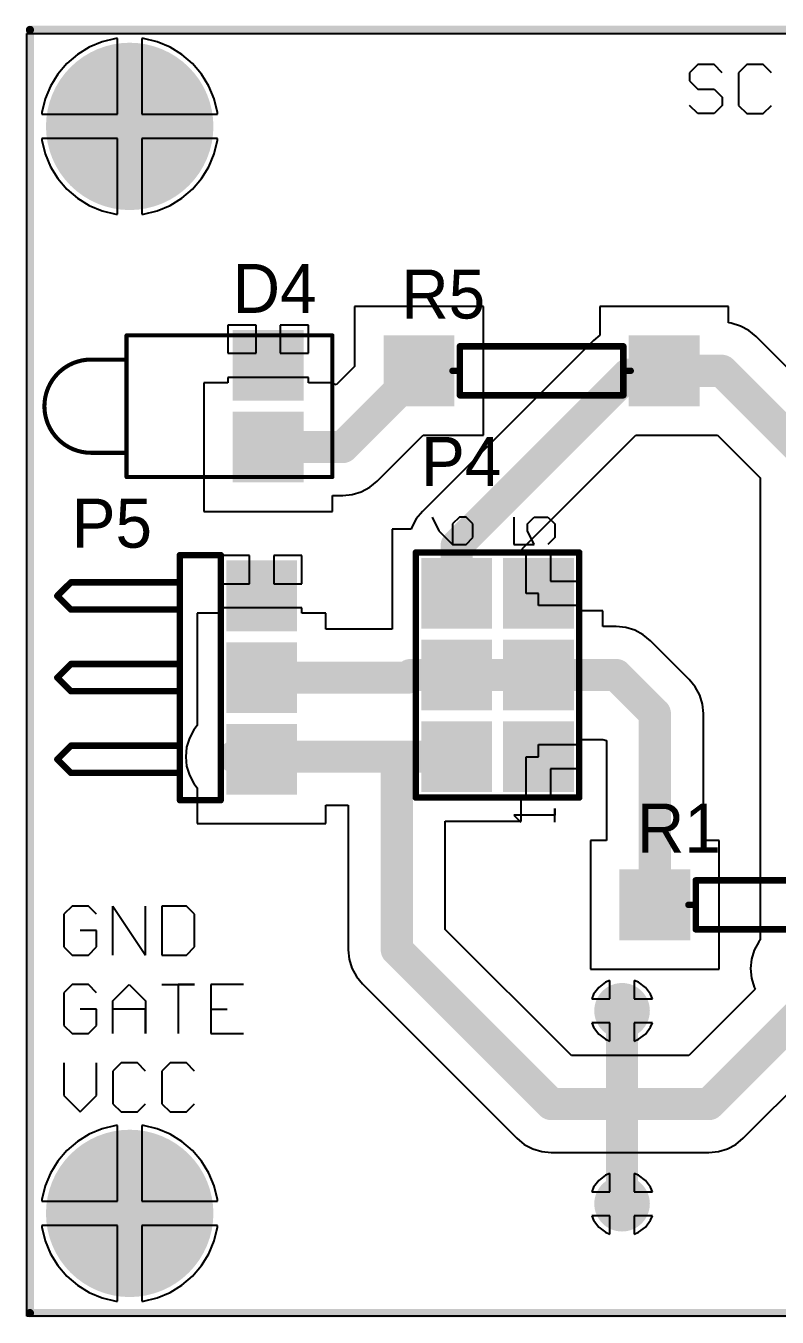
# Model space of a CAD drawing. Header units: millimetres. Extents: x 2 to 118, y 18 to 59.
# Drawn here: x 1.97 to 25.32, y 18.37 to 58.53 of the extents above; entities that cross this region are included whole.
import ezdxf

# ---------------------------------------------------------------- set-up
doc = ezdxf.new("R2010")
doc.units = ezdxf.units.MM
for name, color, linetype in [('BottomLayer', 5, 'Continuous'), ('BottomSolder', 6, 'Continuous'), ('Mechanical13', 56, 'Continuous'), ('MultiLayer', 9, 'Continuous'), ('TopLayer', 1, 'Continuous'), ('TopOverlay', 2, 'Continuous'), ('TopSolder', 216, 'Continuous')]:
    doc.layers.add(name, color=color, linetype=linetype)

# ---------------------------------------------------------------- blocks, each defined once
blk = doc.blocks.new('HDR2X3_8')
at = {"layer": 'BottomLayer'}
for points in [[(-1.00002086, 1.54000962), (0.99998022, 1.54000962), (-1.00002086, 3.5400107), (0.99998022, 3.5400107)], [(1.53997914, 1.54000962), (3.53998022, 1.54000962), (1.53997914, 3.5400107), (3.53998022, 3.5400107)], [(4.07997914, 1.54000962), (6.079980219999999, 1.54000962), (4.07997914, 3.5400107), (6.079980219999999, 3.5400107)], [(-1.00002086, -0.99999038), (0.99998022, -0.99999038), (-1.00002086, 1.0000107), (0.99998022, 1.0000107)], [(1.53997914, -0.99999038), (3.53998022, -0.99999038), (1.53997914, 1.0000107), (3.53998022, 1.0000107)], [(4.07997914, -0.99999038), (6.079980219999999, -0.99999038), (4.07997914, 1.0000107), (6.079980219999999, 1.0000107)]]:
    blk.add_solid(points, dxfattribs=at)
at = {"layer": 'BottomSolder'}
for points in [[(-1.10162086, 1.43840962), (1.10158022, 1.43840962), (-1.10162086, 3.6416107), (1.10158022, 3.6416107)], [(1.43837914, 1.43840962), (3.64158022, 1.43840962), (1.43837914, 3.6416107), (3.64158022, 3.6416107)], [(3.978379139999999, 1.43840962), (6.18158022, 1.43840962), (3.978379139999999, 3.6416107), (6.18158022, 3.6416107)], [(-1.10162086, -1.10159038), (1.10158022, -1.10159038), (-1.10162086, 1.1016107), (1.10158022, 1.1016107)], [(1.43837914, -1.10159038), (3.64158022, -1.10159038), (1.43837914, 1.1016107), (3.64158022, 1.1016107)], [(3.978379139999999, -1.10159038), (6.18158022, -1.10159038), (3.978379139999999, 1.1016107), (6.18158022, 1.1016107)]]:
    blk.add_solid(points, dxfattribs=at)
at = {"layer": 'MultiLayer'}
for points in [[(-1.00002086, 1.54000962), (0.99998022, 1.54000962), (-1.00002086, 3.5400107), (0.99998022, 3.5400107)], [(1.53997914, 1.54000962), (3.53998022, 1.54000962), (1.53997914, 3.5400107), (3.53998022, 3.5400107)], [(4.07997914, 1.54000962), (6.079980219999999, 1.54000962), (4.07997914, 3.5400107), (6.079980219999999, 3.5400107)], [(-1.00002086, -0.99999038), (0.99998022, -0.99999038), (-1.00002086, 1.0000107), (0.99998022, 1.0000107)], [(1.53997914, -0.99999038), (3.53998022, -0.99999038), (1.53997914, 1.0000107), (3.53998022, 1.0000107)], [(4.07997914, -0.99999038), (6.079980219999999, -0.99999038), (4.07997914, 1.0000107), (6.079980219999999, 1.0000107)]]:
    blk.add_solid(points, dxfattribs=at)
at = {"layer": 'TopLayer'}
for points in [[(-1.00002086, 1.54000962), (0.99998022, 1.54000962), (-1.00002086, 3.5400107), (0.99998022, 3.5400107)], [(1.53997914, 1.54000962), (3.53998022, 1.54000962), (1.53997914, 3.5400107), (3.53998022, 3.5400107)], [(4.07997914, 1.54000962), (6.079980219999999, 1.54000962), (4.07997914, 3.5400107), (6.079980219999999, 3.5400107)], [(-1.00002086, -0.99999038), (0.99998022, -0.99999038), (-1.00002086, 1.0000107), (0.99998022, 1.0000107)], [(1.53997914, -0.99999038), (3.53998022, -0.99999038), (1.53997914, 1.0000107), (3.53998022, 1.0000107)], [(4.07997914, -0.99999038), (6.079980219999999, -0.99999038), (4.07997914, 1.0000107), (6.079980219999999, 1.0000107)]]:
    blk.add_solid(points, dxfattribs=at)
at = {"layer": 'TopOverlay'}
for p, q in [((7.450394039999999, 3.30158852), (7.02719702, 3.08999128)), ((7.02719702, 3.08999128), (6.604, 2.66679426)), ((6.604, 2.66679426), (6.604, 2.24359724)), ((7.23879426, 2.66679426), (6.604, 2.66679426)), ((7.450394039999999, 2.45519702), (7.23879426, 2.66679426)), ((7.450394039999999, 2.24359724), (7.450394039999999, 2.45519702)), ((6.604, 2.24359724), (6.815597239999999, 2.032)), ((6.815597239999999, 2.032), (7.23879426, 2.032)), ((7.23879426, 2.032), (7.450394039999999, 2.24359724)), ((-1.82040276, 0.76158852), (-2.032, 0.54999128)), ((-1.82040276, -0.508), (-1.82040276, 0.76158852)), ((7.450394039999999, 0.76158852), (6.604, 0.76158852)), ((6.604, 0.76158852), (6.604, 0.12679426)), ((6.604, 0.12679426), (7.02719702, 0.33839404)), ((7.02719702, 0.33839404), (7.23879426, 0.33839404)), ((7.23879426, 0.33839404), (7.450394039999999, 0.12679426)), ((7.450394039999999, 0.12679426), (7.450394039999999, -0.29640276)), ((6.815597239999999, -0.508), (6.604, -0.29640276)), ((7.450394039999999, -0.29640276), (7.23879426, -0.508)), ((-2.032, -0.508), (-1.60880298, -0.508)), ((-1.60880298, -0.508), (-1.82040276, -0.508)), ((7.23879426, -0.508), (6.815597239999999, -0.508))]:
    blk.add_line(p, q, dxfattribs=at)
at = {"layer": 'TopOverlay', "const_width": 0.1999996}
for points in [[(-1.27002032, 3.81001016), (6.34997968, 3.81001016)], [(-1.27002032, 3.81001016), (-1.27002032, -1.26998984)], [(6.34997968, 3.81001016), (6.34997968, -1.26998984)], [(-1.27002032, -1.26998984), (6.34997968, -1.26998984)], [(1.48166328, -1.26998984), (6.34997968, -1.26998984)]]:
    blk.add_lwpolyline(points, dxfattribs=at)
at = {"layer": 'TopOverlay', "const_width": 0.0999998}
for points in [[(-1.32002022, 3.81001016, 1), (-1.22002042, 3.81001016, 1)], [(-1.32002022, 3.81001016, 1), (-1.22002042, 3.81001016, 1)], [(6.299979779999999, 3.81001016, 1), (6.39997958, 3.81001016, 1)], [(6.299979779999999, 3.81001016, 1), (6.39997958, 3.81001016, 1)], [(-1.32002022, -1.26998984, 1), (-1.22002042, -1.26998984, 1)], [(-1.32002022, -1.26998984, 1), (-1.22002042, -1.26998984, 1)], [(1.43166338, -1.26998984, 1), (1.53166318, -1.26998984, 1)], [(6.299979779999999, -1.26998984, 1), (6.39997958, -1.26998984, 1)], [(6.299979779999999, -1.26998984, 1), (6.39997958, -1.26998984, 1)], [(6.299979779999999, -1.26998984, 1), (6.39997958, -1.26998984, 1)]]:
    blk.add_lwpolyline(points, format="xyb", close=True, dxfattribs=at)
at = {"layer": 'TopSolder'}
for points in [[(-1.10162086, 1.43840962), (1.10158022, 1.43840962), (-1.10162086, 3.6416107), (1.10158022, 3.6416107)], [(1.43837914, 1.43840962), (3.64158022, 1.43840962), (1.43837914, 3.6416107), (3.64158022, 3.6416107)], [(3.978379139999999, 1.43840962), (6.18158022, 1.43840962), (3.978379139999999, 3.6416107), (6.18158022, 3.6416107)], [(-1.10162086, -1.10159038), (1.10158022, -1.10159038), (-1.10162086, 1.1016107), (1.10158022, 1.1016107)], [(1.43837914, -1.10159038), (3.64158022, -1.10159038), (1.43837914, 1.1016107), (3.64158022, 1.1016107)], [(3.978379139999999, -1.10159038), (6.18158022, -1.10159038), (3.978379139999999, 1.1016107), (6.18158022, 1.1016107)]]:
    blk.add_solid(points, dxfattribs=at)
blk = doc.blocks.new('AXIAL_0_3_11')
at = {"layer": 'BottomLayer'}
for points in [[(-4.80999546, -0.99999546), (-2.80999438, -0.99999546), (-4.80999546, 1.00000562), (-2.80999438, 1.00000562)], [(2.81000454, -0.99999546), (4.810005619999999, -0.99999546), (2.81000454, 1.00000562), (4.810005619999999, 1.00000562)]]:
    blk.add_solid(points, dxfattribs=at)
at = {"layer": 'BottomSolder'}
for points in [[(-4.91159546, -1.10159546), (-2.70839438, -1.10159546), (-4.91159546, 1.10160562), (-2.70839438, 1.10160562)], [(2.70840454, -1.10159546), (4.91160562, -1.10159546), (2.70840454, 1.10160562), (4.91160562, 1.10160562)]]:
    blk.add_solid(points, dxfattribs=at)
at = {"layer": 'MultiLayer'}
for points in [[(-4.80999546, -0.99999546), (-2.80999438, -0.99999546), (-4.80999546, 1.00000562), (-2.80999438, 1.00000562)], [(2.81000454, -0.99999546), (4.810005619999999, -0.99999546), (2.81000454, 1.00000562), (4.810005619999999, 1.00000562)]]:
    blk.add_solid(points, dxfattribs=at)
at = {"layer": 'TopLayer'}
for points in [[(-4.80999546, -0.99999546), (-2.80999438, -0.99999546), (-4.80999546, 1.00000562), (-2.80999438, 1.00000562)], [(2.81000454, -0.99999546), (4.810005619999999, -0.99999546), (2.81000454, 1.00000562), (4.810005619999999, 1.00000562)]]:
    blk.add_solid(points, dxfattribs=at)
at = {"layer": 'TopOverlay', "const_width": 0.1999996}
for points in [[(-2.53999492, 0.76200508), (-2.53999492, -0.7619949199999999)], [(2.54000508, 0.76200508), (-2.53999492, 0.76200508)], [(2.54000508, 0.76200508), (2.54000508, 5.08e-06)], [(-2.53999492, 5.08e-06), (-2.76859492, 5.08e-06)], [(2.76860508, 5.08e-06), (2.54000508, 5.08e-06)], [(2.54000508, 5.08e-06), (2.54000508, -0.7619949199999999)], [(2.54000508, -0.7619949199999999), (-2.53999492, -0.7619949199999999)]]:
    blk.add_lwpolyline(points, dxfattribs=at)
at = {"layer": 'TopOverlay', "const_width": 0.0999998}
for points in [[(-2.58999482, 0.76200508, 1), (-2.48999502, 0.76200508, 1)], [(-2.58999482, 0.76200508, 1), (-2.48999502, 0.76200508, 1)], [(2.49000518, 0.76200508, 1), (2.59000498, 0.76200508, 1)], [(2.49000518, 0.76200508, 1), (2.59000498, 0.76200508, 1)], [(-2.81859482, 5.08e-06, 1), (-2.71859502, 5.08e-06, 1)], [(-2.58999482, 5.08e-06, 1), (-2.48999502, 5.08e-06, 1)], [(2.49000518, 5.08e-06, 1), (2.59000498, 5.08e-06, 1)], [(2.49000518, 5.08e-06, 1), (2.59000498, 5.08e-06, 1)], [(2.49000518, 5.08e-06, 1), (2.59000498, 5.08e-06, 1)], [(2.71860518, 5.08e-06, 1), (2.81860498, 5.08e-06, 1)], [(-2.58999482, -0.7619949199999999, 1), (-2.48999502, -0.7619949199999999, 1)], [(-2.58999482, -0.7619949199999999, 1), (-2.48999502, -0.7619949199999999, 1)], [(2.49000518, -0.7619949199999999, 1), (2.59000498, -0.7619949199999999, 1)], [(2.49000518, -0.7619949199999999, 1), (2.59000498, -0.7619949199999999, 1)]]:
    blk.add_lwpolyline(points, format="xyb", close=True, dxfattribs=at)
at = {"layer": 'TopSolder'}
for points in [[(-4.91159546, -1.10159546), (-2.70839438, -1.10159546), (-4.91159546, 1.10160562), (-2.70839438, 1.10160562)], [(2.70840454, -1.10159546), (4.91160562, -1.10159546), (2.70840454, 1.10160562), (4.91160562, 1.10160562)]]:
    blk.add_solid(points, dxfattribs=at)
blk = doc.blocks.new('HDR1X3H_16')
at = {"layer": 'BottomLayer'}
for points in [[(-1.00002086, -0.9999929200000001), (0.99998022, -0.9999929200000001), (-1.00002086, 1.00000816), (0.99998022, 1.00000816)], [(1.53997914, -0.9999929200000001), (3.53998022, -0.9999929200000001), (1.53997914, 1.00000816), (3.53998022, 1.00000816)], [(4.07997914, -0.9999929200000001), (6.079980219999999, -0.9999929200000001), (4.07997914, 1.00000816), (6.079980219999999, 1.00000816)]]:
    blk.add_solid(points, dxfattribs=at)
at = {"layer": 'BottomSolder'}
for points in [[(-1.10162086, -1.10159292), (1.10158022, -1.10159292), (-1.10162086, 1.10160816), (1.10158022, 1.10160816)], [(1.43837914, -1.10159292), (3.64158022, -1.10159292), (1.43837914, 1.10160816), (3.64158022, 1.10160816)], [(3.978379139999999, -1.10159292), (6.18158022, -1.10159292), (3.978379139999999, 1.10160816), (6.18158022, 1.10160816)]]:
    blk.add_solid(points, dxfattribs=at)
at = {"layer": 'MultiLayer'}
for points in [[(-1.00002086, -0.9999929200000001), (0.99998022, -0.9999929200000001), (-1.00002086, 1.00000816), (0.99998022, 1.00000816)], [(1.53997914, -0.9999929200000001), (3.53998022, -0.9999929200000001), (1.53997914, 1.00000816), (3.53998022, 1.00000816)], [(4.07997914, -0.9999929200000001), (6.079980219999999, -0.9999929200000001), (4.07997914, 1.00000816), (6.079980219999999, 1.00000816)]]:
    blk.add_solid(points, dxfattribs=at)
at = {"layer": 'TopLayer'}
for points in [[(-1.00002086, -0.9999929200000001), (0.99998022, -0.9999929200000001), (-1.00002086, 1.00000816), (0.99998022, 1.00000816)], [(1.53997914, -0.9999929200000001), (3.53998022, -0.9999929200000001), (1.53997914, 1.00000816), (3.53998022, 1.00000816)], [(4.07997914, -0.9999929200000001), (6.079980219999999, -0.9999929200000001), (4.07997914, 1.00000816), (6.079980219999999, 1.00000816)]]:
    blk.add_solid(points, dxfattribs=at)
at = {"layer": 'TopOverlay', "const_width": 0.1999996}
for points in [[(6.34997968, -1.26999238), (-1.27002032, -1.26999238)], [(-1.27002032, -2.53999238), (-1.27002032, -1.26999238)], [(6.34997968, -2.53999238), (6.34997968, -1.26999238)], [(6.34997968, -2.53999238), (-1.27002032, -2.53999238)], [(-0.4233367199999999, -5.926625179999999), (-0.4233367199999999, -2.53999238)], [(0.42329608, -5.926625179999999), (0.42329608, -2.53999238)], [(2.11666328, -5.926625179999999), (2.11666328, -2.53999238)], [(2.96329608, -5.926625179999999), (2.96329608, -2.53999238)], [(4.65661248, -5.926625179999999), (4.65661248, -2.53999238)], [(5.50329608, -5.926625179999999), (5.50329608, -2.53999238)], [(-2.032e-05, -6.34999238), (-0.4233367199999999, -5.926625179999999)], [(-2.032e-05, -6.34999238), (0.42329608, -5.926625179999999)], [(2.53997968, -6.34999238), (2.11666328, -5.926625179999999)], [(2.53997968, -6.34999238), (2.96329608, -5.926625179999999)], [(5.079979679999999, -6.34999238), (4.65661248, -5.926625179999999)], [(5.079979679999999, -6.34999238), (5.50329608, -5.926625179999999)]]:
    blk.add_lwpolyline(points, dxfattribs=at)
at = {"layer": 'TopOverlay', "const_width": 0.0999998}
for points in [[(-1.32002022, -1.26999238, 1), (-1.22002042, -1.26999238, 1)], [(-1.32002022, -1.26999238, 1), (-1.22002042, -1.26999238, 1)], [(6.299979779999999, -1.26999238, 1), (6.39997958, -1.26999238, 1)], [(6.299979779999999, -1.26999238, 1), (6.39997958, -1.26999238, 1)], [(-1.32002022, -2.53999238, 1), (-1.22002042, -2.53999238, 1)], [(-1.32002022, -2.53999238, 1), (-1.22002042, -2.53999238, 1)], [(-0.47333662, -2.53999238, 1), (-0.37333682, -2.53999238, 1)], [(0.37329618, -2.53999238, 1), (0.4732959799999999, -2.53999238, 1)], [(2.06666338, -2.53999238, 1), (2.16666318, -2.53999238, 1)], [(2.91329618, -2.53999238, 1), (3.01329598, -2.53999238, 1)], [(4.606612579999999, -2.53999238, 1), (4.70661238, -2.53999238, 1)], [(5.45329618, -2.53999238, 1), (5.55329598, -2.53999238, 1)], [(6.299979779999999, -2.53999238, 1), (6.39997958, -2.53999238, 1)], [(6.299979779999999, -2.53999238, 1), (6.39997958, -2.53999238, 1)], [(-0.47333662, -5.926625179999999, 1), (-0.37333682, -5.926625179999999, 1)], [(-0.47333662, -5.926625179999999, 1), (-0.37333682, -5.926625179999999, 1)], [(0.37329618, -5.926625179999999, 1), (0.4732959799999999, -5.926625179999999, 1)], [(0.37329618, -5.926625179999999, 1), (0.4732959799999999, -5.926625179999999, 1)], [(2.06666338, -5.926625179999999, 1), (2.16666318, -5.926625179999999, 1)], [(2.06666338, -5.926625179999999, 1), (2.16666318, -5.926625179999999, 1)], [(2.91329618, -5.926625179999999, 1), (3.01329598, -5.926625179999999, 1)], [(2.91329618, -5.926625179999999, 1), (3.01329598, -5.926625179999999, 1)], [(4.606612579999999, -5.926625179999999, 1), (4.70661238, -5.926625179999999, 1)], [(4.606612579999999, -5.926625179999999, 1), (4.70661238, -5.926625179999999, 1)], [(5.45329618, -5.926625179999999, 1), (5.55329598, -5.926625179999999, 1)], [(5.45329618, -5.926625179999999, 1), (5.55329598, -5.926625179999999, 1)], [(-0.05002021999999999, -6.34999238, 1), (0.04997958, -6.34999238, 1)], [(-0.05002021999999999, -6.34999238, 1), (0.04997958, -6.34999238, 1)], [(2.48997978, -6.34999238, 1), (2.58997958, -6.34999238, 1)], [(2.48997978, -6.34999238, 1), (2.58997958, -6.34999238, 1)], [(5.02997978, -6.34999238, 1), (5.12997958, -6.34999238, 1)], [(5.02997978, -6.34999238, 1), (5.12997958, -6.34999238, 1)]]:
    blk.add_lwpolyline(points, format="xyb", close=True, dxfattribs=at)
at = {"layer": 'TopSolder'}
for points in [[(-1.10162086, -1.10159292), (1.10158022, -1.10159292), (-1.10162086, 1.10160816), (1.10158022, 1.10160816)], [(1.43837914, -1.10159292), (3.64158022, -1.10159292), (1.43837914, 1.10160816), (3.64158022, 1.10160816)], [(3.978379139999999, -1.10159292), (6.18158022, -1.10159292), (3.978379139999999, 1.10160816), (6.18158022, 1.10160816)]]:
    blk.add_solid(points, dxfattribs=at)
blk = doc.blocks.new('LED_1_17')
at = {"layer": 'BottomLayer'}
for points in [[(0.9999929200000001, 2.27001832), (-1.00000816, 2.27001832), (0.9999929200000001, 0.27001724), (-1.00000816, 0.27001724)], [(0.9999929200000001, -0.26998168), (-1.00000816, -0.26998168), (0.9999929200000001, -2.26998276), (-1.00000816, -2.26998276)]]:
    blk.add_solid(points, dxfattribs=at)
at = {"layer": 'BottomSolder'}
for points in [[(1.10159292, 2.37161832), (-1.10160816, 2.37161832), (1.10159292, 0.16841724), (-1.10160816, 0.16841724)], [(1.10159292, -0.16838168), (-1.10160816, -0.16838168), (1.10159292, -2.37158276), (-1.10160816, -2.37158276)]]:
    blk.add_solid(points, dxfattribs=at)
at = {"layer": 'MultiLayer'}
for points in [[(0.9999929200000001, 2.27001832), (-1.00000816, 2.27001832), (0.9999929200000001, 0.27001724), (-1.00000816, 0.27001724)], [(0.9999929200000001, -0.26998168), (-1.00000816, -0.26998168), (0.9999929200000001, -2.26998276), (-1.00000816, -2.26998276)]]:
    blk.add_solid(points, dxfattribs=at)
at = {"layer": 'TopLayer'}
for points in [[(0.9999929200000001, 2.27001832), (-1.00000816, 2.27001832), (0.9999929200000001, 0.27001724), (-1.00000816, 0.27001724)], [(0.9999929200000001, -0.26998168), (-1.00000816, -0.26998168), (0.9999929200000001, -2.26998276), (-1.00000816, -2.26998276)]]:
    blk.add_solid(points, dxfattribs=at)
at = {"layer": 'TopOverlay', "const_width": 0.127}
for points in [[(4.39998358, 2.20001338), (-2.00000362, 2.20001338)], [(-2.00000362, 2.20001338), (-2.00000362, -2.19997782)], [(4.39998358, 2.20001338), (4.39998358, -2.19997782)], [(5.50000678, 1.45000218), (4.39998358, 1.45000218)], [(5.50000678, -1.45001742), (4.39998358, -1.45001742)], [(4.39998358, -2.19997782), (-2.00000362, -2.19997782)]]:
    blk.add_lwpolyline(points, dxfattribs=at)
at = {"layer": 'TopOverlay', "const_width": 0.0635}
for points in [[(-2.03175362, 2.20001338, 1), (-1.96825362, 2.20001338, 1)], [(-2.03175362, 2.20001338, 1), (-1.96825362, 2.20001338, 1)], [(4.36823358, 2.20001338, 1), (4.43173358, 2.20001338, 1)], [(4.36823358, 2.20001338, 1), (4.43173358, 2.20001338, 1)], [(4.36823358, 1.45000218, 1), (4.43173358, 1.45000218, 1)], [(5.468249159999999, 1.44999964, 1), (5.531749159999999, 1.44999964, 1)], [(5.46825678, 1.45000218, 1), (5.531756779999999, 1.45000218, 1)], [(4.36823358, -1.45001742, 1), (4.43173358, -1.45001742, 1)], [(5.468249159999999, -1.44999964, 1), (5.531749159999999, -1.44999964, 1)], [(5.46825678, -1.45001742, 1), (5.531756779999999, -1.45001742, 1)], [(-2.03175362, -2.19997782, 1), (-1.96825362, -2.19997782, 1)], [(-2.03175362, -2.19997782, 1), (-1.96825362, -2.19997782, 1)], [(4.36823358, -2.19997782, 1), (4.43173358, -2.19997782, 1)], [(4.36823358, -2.19997782, 1), (4.43173358, -2.19997782, 1)]]:
    blk.add_lwpolyline(points, format="xyb", close=True, dxfattribs=at)
at = {"layer": 'TopOverlay', "const_width": 0.127}
blk.add_lwpolyline([(5.49999916, 1.44999964, -0.9999999999999999), (5.49999916, -1.44999964)], format="xyb", dxfattribs=at)
at = {"layer": 'TopSolder'}
for points in [[(1.10159292, 2.37161832), (-1.10160816, 2.37161832), (1.10159292, 0.16841724), (-1.10160816, 0.16841724)], [(1.10159292, -0.16838168), (-1.10160816, -0.16838168), (1.10159292, -2.37158276), (-1.10160816, -2.37158276)]]:
    blk.add_solid(points, dxfattribs=at)
blk = doc.blocks.new('AXIAL_0_3_18')
at = {"layer": 'BottomLayer'}
for points in [[(-4.81001578, -1.00000562), (-2.8100147, -1.00000562), (-4.81001578, 0.99999546), (-2.8100147, 0.99999546)], [(2.80998422, -1.00000562), (4.809985299999999, -1.00000562), (2.80998422, 0.99999546), (4.809985299999999, 0.99999546)]]:
    blk.add_solid(points, dxfattribs=at)
at = {"layer": 'BottomSolder'}
for points in [[(-4.91161578, -1.10160562), (-2.7084147, -1.10160562), (-4.91161578, 1.10159546), (-2.7084147, 1.10159546)], [(2.70838422, -1.10160562), (4.9115853, -1.10160562), (2.70838422, 1.10159546), (4.9115853, 1.10159546)]]:
    blk.add_solid(points, dxfattribs=at)
at = {"layer": 'MultiLayer'}
for points in [[(-4.81001578, -1.00000562), (-2.8100147, -1.00000562), (-4.81001578, 0.99999546), (-2.8100147, 0.99999546)], [(2.80998422, -1.00000562), (4.809985299999999, -1.00000562), (2.80998422, 0.99999546), (4.809985299999999, 0.99999546)]]:
    blk.add_solid(points, dxfattribs=at)
at = {"layer": 'TopLayer'}
for points in [[(-4.81001578, -1.00000562), (-2.8100147, -1.00000562), (-4.81001578, 0.99999546), (-2.8100147, 0.99999546)], [(2.80998422, -1.00000562), (4.809985299999999, -1.00000562), (2.80998422, 0.99999546), (4.809985299999999, 0.99999546)]]:
    blk.add_solid(points, dxfattribs=at)
at = {"layer": 'TopOverlay', "const_width": 0.1999996}
for points in [[(-2.54001524, 0.7619949199999999), (-2.54001524, -0.76200508)], [(2.53998476, 0.7619949199999999), (-2.54001524, 0.7619949199999999)], [(2.53998476, 0.7619949199999999), (2.53998476, -5.08e-06)], [(-2.54001524, -5.08e-06), (-2.76861524, -5.08e-06)], [(2.76858476, -5.08e-06), (2.53998476, -5.08e-06)], [(2.53998476, -5.08e-06), (2.53998476, -0.76200508)], [(2.53998476, -0.76200508), (-2.54001524, -0.76200508)]]:
    blk.add_lwpolyline(points, dxfattribs=at)
at = {"layer": 'TopOverlay', "const_width": 0.0999998}
for points in [[(-2.59001514, 0.7619949199999999, 1), (-2.49001534, 0.7619949199999999, 1)], [(-2.59001514, 0.7619949199999999, 1), (-2.49001534, 0.7619949199999999, 1)], [(2.48998486, 0.7619949199999999, 1), (2.58998466, 0.7619949199999999, 1)], [(2.48998486, 0.7619949199999999, 1), (2.58998466, 0.7619949199999999, 1)], [(-2.81861514, -5.08e-06, 1), (-2.71861534, -5.08e-06, 1)], [(-2.59001514, -5.08e-06, 1), (-2.49001534, -5.08e-06, 1)], [(2.48998486, -5.08e-06, 1), (2.58998466, -5.08e-06, 1)], [(2.48998486, -5.08e-06, 1), (2.58998466, -5.08e-06, 1)], [(2.48998486, -5.08e-06, 1), (2.58998466, -5.08e-06, 1)], [(2.71858486, -5.08e-06, 1), (2.81858466, -5.08e-06, 1)], [(-2.59001514, -0.76200508, 1), (-2.49001534, -0.76200508, 1)], [(-2.59001514, -0.76200508, 1), (-2.49001534, -0.76200508, 1)], [(2.48998486, -0.76200508, 1), (2.58998466, -0.76200508, 1)], [(2.48998486, -0.76200508, 1), (2.58998466, -0.76200508, 1)]]:
    blk.add_lwpolyline(points, format="xyb", close=True, dxfattribs=at)
at = {"layer": 'TopSolder'}
for points in [[(-4.91161578, -1.10160562), (-2.7084147, -1.10160562), (-4.91161578, 1.10159546), (-2.7084147, 1.10159546)], [(2.70838422, -1.10160562), (4.9115853, -1.10160562), (2.70838422, 1.10159546), (4.9115853, 1.10159546)]]:
    blk.add_solid(points, dxfattribs=at)

msp = doc.modelspace()

# ---------------------------------------------------------------- linework, layer by layer
at = {"layer": 'BottomLayer'}
for p, q in [((2.00000108, 18.39999876), (2.00000108, 58.29299999999999)), ((2.00000108, 58.29299999999999), (35.89999932, 58.29299999999999)), ((3.94583412, 57.86141082), (3.57622348, 57.63491393999999)), ((4.34632608, 58.02730076), (3.94583412, 57.86141082)), ((4.767836539999999, 58.1284969), (4.34632608, 58.02730076)), ((4.82498908, 58.13299523999999), (4.767836539999999, 58.1284969)), ((4.82498908, 55.77499132), (4.82498908, 58.13299523999999)), ((5.63214266, 58.1284969), (5.57499012, 58.13299523999999)), ((5.57499012, 58.13299523999999), (5.57499012, 55.77499132)), ((6.05365312, 58.02730076), (5.63214266, 58.1284969)), ((6.45414508, 57.86141082), (6.05365312, 58.02730076)), ((6.823755719999999, 57.63491393999999), (6.45414508, 57.86141082)), ((3.57622348, 57.63491393999999), (3.24659498, 57.35338542)), ((7.15338422, 57.35338542), (6.823755719999999, 57.63491393999999)), ((2.96506646, 57.02375692), (2.73856958, 56.65414627999999)), ((3.24659498, 57.35338542), (2.96506646, 57.02375692)), ((7.43491274, 57.02375692), (7.15338422, 57.35338542)), ((7.66140962, 56.65414627999999), (7.43491274, 57.02375692)), ((2.73856958, 56.65414627999999), (2.57267964, 56.25365432)), ((7.827299559999999, 56.25365432), (7.66140962, 56.65414627999999)), ((2.57267964, 56.25365432), (2.4714835, 55.83214386)), ((7.9284957, 55.83214386), (7.827299559999999, 56.25365432)), ((2.4714835, 55.83214386), (2.46698516, 55.77499132)), ((7.93299404, 55.77499132), (7.9284957, 55.83214386)), ((2.46698516, 55.77499132), (4.82498908, 55.77499132)), ((5.57499012, 55.77499132), (7.93299404, 55.77499132)), ((4.82498908, 55.02499028), (2.46698516, 55.02499028)), ((2.46698516, 55.02499028), (2.4714835, 54.96783773999999)), ((4.82498908, 52.66698636), (4.82498908, 55.02499028)), ((7.93299404, 55.02499028), (5.57499012, 55.02499028)), ((5.57499012, 55.02499028), (5.57499012, 52.66698636)), ((7.9284957, 54.96783773999999), (7.93299404, 55.02499028)), ((2.4714835, 54.96783773999999), (2.57267964, 54.54632728)), ((7.827299559999999, 54.54632728), (7.9284957, 54.96783773999999)), ((2.57267964, 54.54632728), (2.73856958, 54.14583532)), ((7.66140962, 54.14583532), (7.827299559999999, 54.54632728)), ((2.73856958, 54.14583532), (2.96506646, 53.77622468)), ((7.43491274, 53.77622468), (7.66140962, 54.14583532)), ((2.96506646, 53.77622468), (3.24659498, 53.44659618)), ((3.24659498, 53.44659618), (3.57622348, 53.16506766)), ((6.823755719999999, 53.16506766), (7.15338422, 53.44659618)), ((7.15338422, 53.44659618), (7.43491274, 53.77622468)), ((3.57622348, 53.16506766), (3.94583412, 52.93857078)), ((6.45414508, 52.93857078), (6.823755719999999, 53.16506766)), ((3.94583412, 52.93857078), (4.34632608, 52.77268083999999)), ((4.34632608, 52.77268083999999), (4.767836539999999, 52.6714847)), ((4.767836539999999, 52.6714847), (4.82498908, 52.66698636)), ((5.57499012, 52.66698636), (5.63214266, 52.6714847)), ((5.63214266, 52.6714847), (6.05365312, 52.77268083999999)), ((6.05365312, 52.77268083999999), (6.45414508, 52.93857078)), ((16.19001588, 49.80000708), (12.19001372, 49.80000708)), ((12.19001372, 49.80000708), (12.19001372, 47.93158816)), ((16.19001588, 45.80000491999999), (16.19001588, 49.80000708)), ((23.81001588, 49.80000708), (19.81001372, 49.80000708)), ((19.81001372, 49.80000708), (19.81001372, 48.9067094)), ((23.81001588, 49.28657655999999), (23.81001588, 49.80000708)), ((9.12500588, 49.22398334), (8.246005859999999, 49.22398334)), ((8.246005859999999, 49.22398334), (8.246005859999999, 48.34498332)), ((9.12500588, 48.34498332), (9.12500588, 49.22398334)), ((10.75400694, 49.22398334), (9.875006919999999, 49.22398334)), ((9.875006919999999, 49.22398334), (9.875006919999999, 48.34498332)), ((10.75400694, 48.34498332), (10.75400694, 49.22398334)), ((23.89404416, 49.27830124), (23.81001588, 49.28657655999999)), ((24.17679696, 49.19253052), (23.89404416, 49.27830124)), ((24.43738064, 49.05324454), (24.17679696, 49.19253052)), ((24.66578506, 48.86579762), (24.43738064, 49.05324454)), ((19.61545734, 48.74703992), (14.29419798, 43.42578056)), ((19.81001372, 48.9067094), (19.61545734, 48.74703992)), ((27.36579236, 46.16579032), (24.66578506, 48.86579762)), ((8.246005859999999, 48.34498332), (9.12500588, 48.34498332)), ((9.875006919999999, 48.34498332), (10.75400694, 48.34498332)), ((12.19001372, 47.93158816), (11.61734024, 47.35891468)), ((8.246005859999999, 47.42998388), (7.500005319999999, 47.42998388)), ((7.500005319999999, 47.42998388), (7.500005319999999, 43.42998171999999)), ((10.75400694, 47.59498228), (8.246005859999999, 47.59498228)), ((8.246005859999999, 47.59498228), (8.246005859999999, 47.42998388)), ((10.75400694, 47.42998388), (10.75400694, 47.59498228)), ((11.50000748, 47.42998388), (10.75400694, 47.42998388)), ((11.50000748, 47.40751758), (11.50000748, 47.42998388)), ((11.61734024, 47.35891468), (11.50000748, 47.40751758)), ((12.88578322, 44.36419118), (14.32159696, 45.80000491999999)), ((14.32159696, 45.80000491999999), (16.19001588, 45.80000491999999)), ((17.39256364, 42.26097974), (20.93158882, 45.80000491999999)), ((20.93158882, 45.80000491999999), (23.46841128, 45.80000491999999)), ((23.46841128, 45.80000491999999), (24.79274442, 44.47567178)), ((12.39679512, 44.03745828), (12.6573788, 44.17674425999999)), ((12.6573788, 44.17674425999999), (12.88578322, 44.36419118)), ((24.79274442, 44.47567178), (24.79274442, 30.1034196)), ((11.50000748, 43.42998171999999), (11.50000748, 43.92272647999999)), ((11.50000748, 43.92272647999999), (11.8199916, 43.92272647999999)), ((11.8199916, 43.92272647999999), (12.11404232, 43.95168756)), ((12.11404232, 43.95168756), (12.39679512, 44.03745828)), ((7.500005319999999, 43.42998171999999), (11.50000748, 43.42998171999999)), ((14.29419798, 43.42578056), (14.10675106, 43.19737614)), ((14.10675106, 43.19737614), (13.96746508, 42.93679246)), ((13.95023118, 42.87998028), (13.35998852, 42.87998028)), ((13.35998852, 42.87998028), (13.35998852, 39.76727631999999)), ((13.96746508, 42.93679246), (13.95023118, 42.87998028)), ((17.43862908, 42.13397973999999), (17.39256364, 42.26097974)), ((8.925006279999998, 42.05402054), (8.046006259999999, 42.05402054)), ((8.046006259999999, 42.05402054), (8.046006259999999, 41.17502052)), ((8.925006279999998, 41.17502052), (8.925006279999998, 42.05402054)), ((10.55400734, 42.05402054), (9.67500732, 42.05402054)), ((9.67500732, 42.05402054), (9.67500732, 41.17502052)), ((10.55400734, 41.17502052), (10.55400734, 42.05402054)), ((17.52498908, 42.13397973999999), (17.43862908, 42.13397973999999)), ((17.52498908, 40.87997919999999), (17.52498908, 42.13397973999999)), ((19.15399014, 42.13397973999999), (18.27499012, 42.13397973999999)), ((18.27499012, 42.13397973999999), (18.27499012, 41.25497972)), ((19.15399014, 41.25497972), (19.15399014, 42.13397973999999)), ((8.046006259999999, 41.17502052), (8.925006279999998, 41.17502052)), ((9.67500732, 41.17502052), (10.55400734, 41.17502052)), ((18.27499012, 41.25497972), (19.15399014, 41.25497972)), ((17.8999896, 40.87997919999999), (17.52498908, 40.87997919999999)), ((17.8999896, 40.50497868), (17.8999896, 40.87997919999999)), ((8.046006259999999, 40.26002107999999), (7.300005719999999, 40.26002107999999)), ((7.300005719999999, 40.26002107999999), (7.300005719999999, 37.72002108)), ((9.3000068, 40.42501948), (8.046006259999999, 40.42501948)), ((8.046006259999999, 40.42501948), (8.046006259999999, 40.26002107999999)), ((10.55400734, 40.42501948), (9.3000068, 40.42501948)), ((10.55400734, 40.26002107999999), (10.55400734, 40.42501948)), ((11.30000788, 40.26002107999999), (10.55400734, 40.26002107999999)), ((11.30000788, 39.76727631999999), (11.30000788, 40.26002107999999)), ((19.15399014, 40.50497868), (17.8999896, 40.50497868)), ((19.15399014, 40.33998028), (19.15399014, 40.50497868)), ((19.89999068, 40.33998028), (19.15399014, 40.33998028)), ((19.89999068, 39.84723552), (19.89999068, 40.33998028)), ((13.35998852, 39.76727631999999), (11.30000788, 39.76727631999999)), ((20.32, 39.84723552), (19.89999068, 39.84723552)), ((20.61405072, 39.81827444), (20.32, 39.84723552)), ((20.89680352, 39.73250372), (20.61405072, 39.81827444)), ((21.1573872, 39.59321773999999), (20.89680352, 39.73250372)), ((21.38579162, 39.40577082), (21.1573872, 39.59321773999999)), ((22.58578922, 38.20577322), (21.38579162, 39.40577082)), ((22.77323614, 37.97736879999999), (22.58578922, 38.20577322)), ((22.91252212, 37.71678512), (22.77323614, 37.97736879999999)), ((7.300005719999999, 37.72002108), (7.300005719999999, 36.76704356)), ((22.99829284, 37.43403231999999), (22.91252212, 37.71678512)), ((23.02725392, 37.1399816), (22.99829284, 37.43403231999999)), ((23.02725392, 33.19399508), (23.02725392, 37.1399816)), ((7.19358226, 36.6373664), (7.054296279999999, 36.37678018)), ((7.300005719999999, 36.76704356), (7.19358226, 36.6373664)), ((7.054296279999999, 36.37678018), (6.96852556, 36.09402992)), ((17.8999896, 35.7999792), (17.8999896, 36.17497972)), ((17.8999896, 36.17497972), (19.15399014, 36.17497972)), ((19.15399014, 36.17497972), (19.15399014, 36.33997812)), ((19.15399014, 36.33997812), (19.89998814, 36.33997812)), ((19.89998814, 36.33997812), (19.89998814, 36.33997557999999)), ((19.89998814, 36.33997557999999), (20.01274128, 36.30557636)), ((20.01274128, 36.30557636), (20.01274128, 33.19399508)), ((6.96852556, 36.09402992), (6.93956448, 35.7999792)), ((6.93956448, 35.7999792), (6.96852556, 35.50592847999999)), ((17.52498908, 34.54597866), (17.52498908, 35.7999792)), ((17.52498908, 35.7999792), (17.8999896, 35.7999792)), ((6.96852556, 35.50592847999999), (7.054296279999999, 35.22317821999999)), ((19.15399014, 35.42497868), (18.27499012, 35.42497868)), ((18.27499012, 35.42497868), (18.27499012, 34.54597866)), ((19.15399014, 34.54597866), (19.15399014, 35.42497868)), ((7.054296279999999, 35.22317821999999), (7.19358226, 34.96259199999999)), ((7.19358226, 34.96259199999999), (7.300005719999999, 34.83291484)), ((7.300005719999999, 34.83291484), (7.300005719999999, 33.72001891999999)), ((17.35999068, 33.79997812), (17.35999068, 34.54597866)), ((17.35999068, 34.54597866), (17.52498908, 34.54597866)), ((18.27499012, 34.54597866), (19.15399014, 34.54597866)), ((11.30000788, 33.72001891999999), (11.30000788, 34.29272288)), ((11.30000788, 34.29272288), (11.99274462, 34.29272288)), ((11.99274462, 34.29272288), (11.99274462, 29.79999882)), ((15.00725726, 30.42432574), (15.00725726, 33.79997812)), ((15.00725726, 33.79997812), (17.35999068, 33.79997812)), ((7.300005719999999, 33.72001891999999), (11.30000788, 33.72001891999999)), ((20.01274128, 33.19399508), (19.51999652, 33.19399508)), ((19.51999652, 33.19399508), (19.51999652, 29.19399292)), ((23.51999868, 33.19399508), (23.02725392, 33.19399508)), ((23.51999868, 29.19399292), (23.51999868, 33.19399508)), ((18.92432334, 26.50725712), (15.00725726, 30.42432574)), ((11.99274462, 29.79999882), (12.0217057, 29.5059481)), ((24.60747428, 29.78680098), (24.52170356, 29.50405072)), ((24.74676026, 30.0473872), (24.60747428, 29.78680098)), ((24.79274442, 30.1034196), (24.74676026, 30.0473872)), ((12.0217057, 29.5059481), (12.10747642, 29.2231953)), ((24.52170356, 29.50405072), (24.49274248, 29.21)), ((12.10747642, 29.2231953), (12.2467624, 28.96261162)), ((12.2467624, 28.96261162), (12.43420932, 28.7342072)), ((19.51999652, 29.19399292), (23.51999868, 29.19399292)), ((24.49274248, 29.21), (24.52170356, 28.91594928)), ((24.52170356, 28.91594928), (24.60747428, 28.63319902)), ((12.43420932, 28.7342072), (17.23419464, 23.93422442)), ((19.77537828, 28.62462144), (19.61252364, 28.41238412)), ((19.9876156, 28.78747608), (19.77537828, 28.62462144)), ((20.12499912, 28.84438224), (19.9876156, 28.78747608)), ((20.12499912, 28.2750006), (20.12499912, 28.84438224)), ((21.01238368, 28.78747608), (20.87500016, 28.84438224)), ((20.87500016, 28.84438224), (20.87500016, 28.2750006)), ((21.224621, 28.62462144), (21.01238368, 28.78747608)), ((21.38747564, 28.41238412), (21.224621, 28.62462144)), ((24.64026568, 28.57184786), (22.57567494, 26.50725712)), ((24.60747428, 28.63319902), (24.64026568, 28.57184786)), ((19.61252364, 28.41238412), (19.55561748, 28.2750006)), ((19.55561748, 28.2750006), (20.12499912, 28.2750006)), ((20.87500016, 28.2750006), (21.4443818, 28.2750006)), ((21.4443818, 28.2750006), (21.38747564, 28.41238412)), ((20.12499912, 27.52499956), (19.55561748, 27.52499956)), ((19.55561748, 27.52499956), (19.61252364, 27.38761604)), ((19.61252364, 27.38761604), (19.77537828, 27.17537872)), ((20.12499912, 26.95561792), (20.12499912, 27.52499956)), ((21.4443818, 27.52499956), (20.87500016, 27.52499956)), ((20.87500016, 27.52499956), (20.87500016, 26.95561792)), ((21.224621, 27.17537872), (21.38747564, 27.38761604)), ((21.38747564, 27.38761604), (21.4443818, 27.52499956)), ((19.77537828, 27.17537872), (19.9876156, 27.01252408)), ((19.9876156, 27.01252408), (20.12499912, 26.95561792)), ((20.87500016, 26.95561792), (21.01238368, 27.01252408)), ((21.01238368, 27.01252408), (21.224621, 27.17537872)), ((24.26579348, 23.93420918), (27.36579236, 27.03420806)), ((22.57567494, 26.50725712), (18.92432334, 26.50725712)), ((4.34632608, 24.22731756), (3.94583412, 24.06142762)), ((4.767836539999999, 24.3285137), (4.34632608, 24.22731756)), ((4.82498908, 24.33301204), (4.767836539999999, 24.3285137)), ((4.82498908, 21.97500812), (4.82498908, 24.33301204)), ((5.63214266, 24.3285137), (5.57499012, 24.33301204)), ((5.57499012, 24.33301204), (5.57499012, 21.97500812)), ((6.05365312, 24.22731756), (5.63214266, 24.3285137)), ((6.45414508, 24.06142762), (6.05365312, 24.22731756)), ((3.57622348, 23.83493074), (3.24659498, 23.55340222)), ((3.94583412, 24.06142762), (3.57622348, 23.83493074)), ((6.823755719999999, 23.83493074), (6.45414508, 24.06142762)), ((7.15338422, 23.55340222), (6.823755719999999, 23.83493074)), ((17.23419464, 23.93422442), (17.23420734, 23.93420918)), ((17.23420734, 23.93420918), (17.46261176, 23.74676226)), ((17.46261176, 23.74676226), (17.72319798, 23.60747628)), ((23.77680538, 23.60747628), (24.03738906, 23.74676226)), ((24.03738906, 23.74676226), (24.26579348, 23.93420918)), ((3.24659498, 23.55340222), (2.96506646, 23.22377372)), ((7.43491274, 23.22377372), (7.15338422, 23.55340222)), ((17.72319798, 23.60747628), (18.0059457, 23.52170556)), ((18.0059457, 23.52170556), (18.29999896, 23.49274448)), ((18.29999896, 23.49274448), (23.20000186, 23.49274448)), ((23.20000186, 23.49274448), (23.49405258, 23.52170556)), ((23.49405258, 23.52170556), (23.77680538, 23.60747628)), ((2.96506646, 23.22377372), (2.73856958, 22.85416308)), ((7.66140962, 22.85416308), (7.43491274, 23.22377372)), ((2.73856958, 22.85416308), (2.57267964, 22.45367112)), ((7.827299559999999, 22.45367112), (7.66140962, 22.85416308)), ((19.77537828, 22.62462074), (19.61252364, 22.41238342)), ((19.9876156, 22.78747538), (19.77537828, 22.62462074)), ((20.12499912, 22.84438154), (19.9876156, 22.78747538)), ((20.12499912, 22.2749999), (20.12499912, 22.84438154)), ((21.01238368, 22.78747538), (20.87500016, 22.84438154)), ((20.87500016, 22.84438154), (20.87500016, 22.2749999)), ((21.224621, 22.62462074), (21.01238368, 22.78747538)), ((21.38747564, 22.41238342), (21.224621, 22.62462074)), ((2.57267964, 22.45367112), (2.4714835, 22.03216066)), ((7.9284957, 22.03216066), (7.827299559999999, 22.45367112)), ((19.61252364, 22.41238342), (19.55561748, 22.2749999)), ((19.55561748, 22.2749999), (20.12499912, 22.2749999)), ((20.87500016, 22.2749999), (21.4443818, 22.2749999)), ((21.4443818, 22.2749999), (21.38747564, 22.41238342)), ((2.4714835, 22.03216066), (2.46698516, 21.97500812)), ((2.46698516, 21.97500812), (4.82498908, 21.97500812)), ((5.57499012, 21.97500812), (7.93299404, 21.97500812)), ((7.93299404, 21.97500812), (7.9284957, 22.03216066)), ((20.12499912, 21.52499886), (19.55561748, 21.52499886)), ((19.55561748, 21.52499886), (19.61252364, 21.38761534)), ((19.61252364, 21.38761534), (19.77537828, 21.17537802)), ((20.12499912, 20.95561722), (20.12499912, 21.52499886)), ((21.4443818, 21.52499886), (20.87500016, 21.52499886)), ((20.87500016, 21.52499886), (20.87500016, 20.95561722)), ((21.224621, 21.17537802), (21.38747564, 21.38761534)), ((21.38747564, 21.38761534), (21.4443818, 21.52499886)), ((4.82498908, 21.22500708), (2.46698516, 21.22500708)), ((2.46698516, 21.22500708), (2.4714835, 21.16785454)), ((2.4714835, 21.16785454), (2.57267964, 20.74634408)), ((4.82498908, 18.86700316), (4.82498908, 21.22500708)), ((7.93299404, 21.22500708), (5.57499012, 21.22500708)), ((5.57499012, 21.22500708), (5.57499012, 18.86700316)), ((7.827299559999999, 20.74634408), (7.9284957, 21.16785454)), ((7.9284957, 21.16785454), (7.93299404, 21.22500708)), ((19.77537828, 21.17537802), (19.9876156, 21.01252338)), ((19.9876156, 21.01252338), (20.12499912, 20.95561722)), ((20.87500016, 20.95561722), (21.01238368, 21.01252338)), ((21.01238368, 21.01252338), (21.224621, 21.17537802)), ((2.57267964, 20.74634408), (2.73856958, 20.34585212)), ((7.66140962, 20.34585212), (7.827299559999999, 20.74634408)), ((2.73856958, 20.34585212), (2.96506646, 19.97624148)), ((7.43491274, 19.97624148), (7.66140962, 20.34585212)), ((2.96506646, 19.97624148), (3.24659498, 19.64661298)), ((7.15338422, 19.64661298), (7.43491274, 19.97624148)), ((3.24659498, 19.64661298), (3.57622348, 19.36508446)), ((3.57622348, 19.36508446), (3.94583412, 19.13858758)), ((6.45414508, 19.13858758), (6.823755719999999, 19.36508446)), ((6.823755719999999, 19.36508446), (7.15338422, 19.64661298)), ((3.94583412, 19.13858758), (4.34632608, 18.97269764)), ((4.34632608, 18.97269764), (4.767836539999999, 18.8715015)), ((5.63214266, 18.8715015), (6.05365312, 18.97269764)), ((6.05365312, 18.97269764), (6.45414508, 19.13858758)), ((4.767836539999999, 18.8715015), (4.82498908, 18.86700316)), ((5.57499012, 18.86700316), (5.63214266, 18.8715015)), ((46.90000018, 18.39999876), (2.00000108, 18.39999876))]:
    msp.add_line(p, q, dxfattribs=at)
for points, const_width in [([(3.94998956, 55.3999908, 1), (6.44998964, 55.3999908, 1)], 2.50000008), ([(13.9400153, 47.800006, 1), (14.4400143, 47.800006, 1)], 0.499999), ([(21.5600153, 47.800006, 1), (22.0600143, 47.800006, 1)], 0.499999), ([(23.34999394, 47.800006, 1), (23.84999294, 47.800006, 1)], 0.499999), ([(23.34999394, 47.800006, 1), (23.84999294, 47.800006, 1)], 0.499999), ([(20.43124946, 47.6812483, 1), (20.93124846, 47.6812483, 1)], 0.499999), ([(20.43124946, 47.6812483, 1), (20.93124846, 47.6812483, 1)], 0.499999), ([(21.39374944, 47.6812483, 1), (21.89374844, 47.6812483, 1)], 0.499999), ([(9.250006899999999, 45.4299828, 1), (9.7500059, 45.4299828, 1)], 0.499999), ([(11.5699921, 45.4299828, 1), (12.0699911, 45.4299828, 1)], 0.499999), ([(11.5699921, 45.4299828, 1), (12.0699911, 45.4299828, 1)], 0.499999), ([(15.1099901, 42.35998894, 1), (15.6099891, 42.35998894, 1)], 0.499999), ([(15.1099901, 42.35998894, 1), (15.6099891, 42.35998894, 1)], 0.499999), ([(15.1099901, 40.87997919999999, 1), (15.6099891, 40.87997919999999, 1)], 0.499999), ([(9.050007299999999, 38.26002, 1), (9.5500063, 38.26002, 1)], 0.499999), ([(13.6006205, 38.26002, 1), (14.1006195, 38.26002, 1)], 0.499999), ([(13.6006205, 38.26002, 1), (14.1006195, 38.26002, 1)], 0.499999), ([(13.6805797, 38.33997919999999, 1), (14.1805787, 38.33997919999999, 1)], 0.499999), ([(13.6805797, 38.33997919999999, 1), (14.1805787, 38.33997919999999, 1)], 0.499999), ([(15.1099901, 38.33997919999999, 1), (15.6099891, 38.33997919999999, 1)], 0.499999), ([(15.1099901, 38.33997919999999, 1), (15.6099891, 38.33997919999999, 1)], 0.499999), ([(17.6499901, 38.33997919999999, 1), (18.1499891, 38.33997919999999, 1)], 0.499999), ([(17.6499901, 38.33997919999999, 1), (18.1499891, 38.33997919999999, 1)], 0.499999), ([(20.0700005, 38.33997919999999, 1), (20.5699995, 38.33997919999999, 1)], 0.499999), ([(20.0700005, 38.33997919999999, 1), (20.5699995, 38.33997919999999, 1)], 0.499999), ([(21.2699981, 37.1399816, 1), (21.7699971, 37.1399816, 1)], 0.499999), ([(21.2699981, 37.1399816, 1), (21.7699971, 37.1399816, 1)], 0.499999), ([(8.1968213, 35.7999792, 1), (8.696820299999999, 35.7999792, 1)], 0.499999), ([(9.050007299999999, 35.72002, 1), (9.5500063, 35.72002, 1)], 0.499999), ([(9.129966499999998, 35.7999792, 1), (9.629965499999999, 35.7999792, 1)], 0.499999), ([(9.129966499999998, 35.7999792, 1), (9.629965499999999, 35.7999792, 1)], 0.499999), ([(9.129966499999998, 35.7999792, 1), (9.629965499999999, 35.7999792, 1)], 0.499999), ([(13.25000144, 35.7999792, 1), (13.75000044, 35.7999792, 1)], 0.499999), ([(13.25000144, 35.7999792, 1), (13.75000044, 35.7999792, 1)], 0.499999), ([(13.25000144, 35.7999792, 1), (13.75000044, 35.7999792, 1)], 0.499999), ([(15.1099901, 35.7999792, 1), (15.6099891, 35.7999792, 1)], 0.499999), ([(21.2699981, 31.193994, 1), (21.7699971, 31.193994, 1)], 0.499999), ([(13.25000144, 29.79999882, 1), (13.75000044, 29.79999882, 1)], 0.499999), ([(13.25000144, 29.79999882, 1), (13.75000044, 29.79999882, 1)], 0.499999), ([(20.11899964, 27.90000008, 1), (20.88099964, 27.90000008, 1)], 0.7619999999999999), ([(18.04999946, 25.0000008, 1), (18.54999846, 25.0000008, 1)], 0.499999), ([(18.04999946, 25.0000008, 1), (18.54999846, 25.0000008, 1)], 0.499999), ([(22.95000236, 25.0000008, 1), (23.45000136, 25.0000008, 1)], 0.499999), ([(22.95000236, 25.0000008, 1), (23.45000136, 25.0000008, 1)], 0.499999), ([(3.94998956, 21.6000076, 1), (6.44998964, 21.6000076, 1)], 2.50000008), ([(20.11899964, 21.89999938, 1), (20.88099964, 21.89999938, 1)], 0.7619999999999999)]:
    msp.add_lwpolyline(points, format="xyb", close=True, dxfattribs=dict(at, const_width=const_width))
at = {"layer": 'BottomLayer', "const_width": 1.00000054}
for points in [[(11.8199916, 45.4299828), (14.1900148, 47.800006)], [(21.8100148, 47.800006), (23.59999344, 47.800006)], [(23.59999344, 47.800006), (26.30000074, 45.0999987)], [(15.3599896, 42.35998894), (20.68124896, 47.6812483)], [(20.68124896, 47.6812483), (21.64374894, 47.6812483)], [(9.5000064, 45.4299828), (11.8199916, 45.4299828)], [(15.3599896, 40.87997919999999), (15.3599896, 42.35998894)], [(9.3000068, 38.26002), (13.85062, 38.26002)], [(13.85062, 38.26002), (13.9305792, 38.33997919999999)], [(13.9305792, 38.33997919999999), (15.3599896, 38.33997919999999)], [(15.3599896, 38.33997919999999), (17.8999896, 38.33997919999999)], [(17.8999896, 38.33997919999999), (20.32, 38.33997919999999)], [(20.32, 38.33997919999999), (21.5199976, 37.1399816)], [(21.5199976, 31.193994), (21.5199976, 37.1399816)], [(8.4468208, 35.7999792), (9.379966, 35.7999792)], [(9.3000068, 35.72002), (9.379966, 35.7999792)], [(9.379966, 35.7999792), (13.50000094, 35.7999792)], [(13.50000094, 29.79999882), (13.50000094, 35.7999792)], [(13.50000094, 35.7999792), (15.3599896, 35.7999792)], [(13.50000094, 29.79999882), (18.29999896, 25.0000008)], [(23.20000186, 25.0000008), (26.30000074, 28.09999968)], [(18.29999896, 25.0000008), (23.20000186, 25.0000008)]]:
    msp.add_lwpolyline(points, dxfattribs=at)
at = {"layer": 'BottomSolder'}
for points, const_width in [([(3.899189559999999, 55.3999908, 1), (6.50078964, 55.3999908, 1)], 2.60160008), ([(20.06819964, 27.90000008, 1), (20.93179964, 27.90000008, 1)], 0.8636), ([(3.899189559999999, 21.6000076, 1), (6.50078964, 21.6000076, 1)], 2.60160008), ([(20.06819964, 21.89999938, 1), (20.93179964, 21.89999938, 1)], 0.8636)]:
    msp.add_lwpolyline(points, format="xyb", close=True, dxfattribs=dict(at, const_width=const_width))
at = {"layer": 'Mechanical13', "const_width": 0.254}
for points in [[(2.10000088, 58.40000004), (117.50000122, 58.40000004)], [(2.10000088, 18.49999856), (2.10000088, 58.40000004)], [(2.10000088, 18.49999856), (2.10000342, 18.5000011)], [(2.10000342, 18.5000011), (117.50000122, 18.5000011)]]:
    msp.add_lwpolyline(points, dxfattribs=at)
at = {"layer": 'Mechanical13', "const_width": 0.127}
for points in [[(2.03650088, 58.40000004, 1), (2.16350088, 58.40000004, 1)], [(2.03650088, 58.40000004, 1), (2.16350088, 58.40000004, 1)], [(2.03650088, 18.49999856, 1), (2.16350088, 18.49999856, 1)], [(2.03650088, 18.49999856, 1), (2.16350088, 18.49999856, 1)], [(2.03650342, 18.5000011, 1), (2.16350342, 18.5000011, 1)], [(2.03650342, 18.5000011, 1), (2.16350342, 18.5000011, 1)]]:
    msp.add_lwpolyline(points, format="xyb", close=True, dxfattribs=at)
at = {"layer": 'MultiLayer'}
for points, const_width in [([(3.94998956, 55.3999908, 1), (6.44998964, 55.3999908, 1)], 2.50000008), ([(20.11899964, 27.90000008, 1), (20.88099964, 27.90000008, 1)], 0.7619999999999999), ([(3.94998956, 21.6000076, 1), (6.44998964, 21.6000076, 1)], 2.50000008), ([(20.11899964, 21.89999938, 1), (20.88099964, 21.89999938, 1)], 0.7619999999999999)]:
    msp.add_lwpolyline(points, format="xyb", close=True, dxfattribs=dict(at, const_width=const_width))
at = {"layer": 'TopLayer'}
for points, const_width in [([(3.94998956, 55.3999908, 1), (6.44998964, 55.3999908, 1)], 2.50000008), ([(20.11899964, 27.90000008, 1), (20.88099964, 27.90000008, 1)], 0.7619999999999999), ([(20.25000014, 27.90000008, 1), (20.74999914, 27.90000008, 1)], 0.499999), ([(3.94998956, 21.6000076, 1), (6.44998964, 21.6000076, 1)], 2.50000008), ([(20.11899964, 21.89999938, 1), (20.88099964, 21.89999938, 1)], 0.7619999999999999), ([(20.25000014, 21.89999938, 1), (20.74999914, 21.89999938, 1)], 0.499999)]:
    msp.add_lwpolyline(points, format="xyb", close=True, dxfattribs=dict(at, const_width=const_width))
at = {"layer": 'TopLayer', "const_width": 1.00000054}
msp.add_lwpolyline([(20.49999964, 21.89999938), (20.49999964, 27.90000008)], dxfattribs=at)
at = {"layer": 'TopOverlay'}
for p, q in [((22.85391924, 57.3235074), (22.60000052, 57.06958868)), ((22.60000052, 57.06958868), (22.60000052, 56.8156725)), ((23.36175414, 57.3235074), (22.85391924, 57.3235074)), ((23.61567286, 57.06958868), (23.36175414, 57.3235074)), ((24.37742648, 57.3235074), (24.12350776, 57.06958868)), ((24.12350776, 57.06958868), (24.12350776, 56.05391888)), ((24.88526138, 57.3235074), (24.37742648, 57.3235074)), ((25.1391801, 57.06958868), (24.88526138, 57.3235074)), ((22.60000052, 56.8156725), (22.85391924, 56.56175378)), ((22.85391924, 56.56175378), (23.36175414, 56.56175378)), ((23.36175414, 56.56175378), (23.61567286, 56.30783506)), ((23.61567286, 56.30783506), (23.61567286, 56.05391888)), ((22.85391924, 55.80000016), (22.60000052, 56.05391888)), ((23.61567286, 56.05391888), (23.36175414, 55.80000016)), ((24.12350776, 56.05391888), (24.37742648, 55.80000016)), ((24.88526138, 55.80000016), (25.1391801, 56.05391888)), ((23.36175414, 55.80000016), (22.85391924, 55.80000016)), ((24.37742648, 55.80000016), (24.88526138, 55.80000016)), ((3.407918, 31.15312286), (3.15399928, 30.89920414)), ((3.9157529, 31.15312286), (3.407918, 31.15312286)), ((4.16967162, 30.89920414), (3.9157529, 31.15312286)), ((4.67750652, 29.62961562), (4.67750652, 31.15312286)), ((4.67750652, 31.15312286), (5.69317886, 29.62961562)), ((5.69317886, 29.62961562), (5.69317886, 31.15312286)), ((6.201013759999999, 31.15312286), (6.201013759999999, 29.62961562)), ((6.96276738, 31.15312286), (6.201013759999999, 31.15312286)), ((7.2166861, 30.89920414), (6.96276738, 31.15312286)), ((3.15399928, 30.89920414), (3.15399928, 29.88353434)), ((7.2166861, 29.88353434), (7.2166861, 30.89920414)), ((4.16967162, 30.39136924), (3.66183418, 30.39136924)), ((4.16967162, 29.88353434), (4.16967162, 30.39136924)), ((3.15399928, 29.88353434), (3.407918, 29.62961562)), ((3.9157529, 29.62961562), (4.16967162, 29.88353434)), ((6.96276738, 29.62961562), (7.2166861, 29.88353434)), ((3.407918, 29.62961562), (3.9157529, 29.62961562)), ((6.201013759999999, 29.62961562), (6.96276738, 29.62961562)), ((3.407918, 28.71531468), (3.15399928, 28.46139596)), ((3.9157529, 28.71531468), (3.407918, 28.71531468)), ((4.16967162, 28.46139596), (3.9157529, 28.71531468)), ((4.67750652, 28.20747978), (5.185341419999999, 28.71531468)), ((5.185341419999999, 28.71531468), (5.69317886, 28.20747978)), ((6.201013759999999, 28.71531468), (7.2166861, 28.71531468)), ((7.2166861, 28.71531468), (6.70884866, 28.71531468)), ((6.70884866, 28.71531468), (6.70884866, 27.19180744)), ((8.74019334, 28.71531468), (7.724521, 28.71531468)), ((7.724521, 28.71531468), (7.724521, 27.19180744)), ((3.15399928, 28.46139596), (3.15399928, 27.44572616)), ((4.67750652, 27.19180744), (4.67750652, 28.20747978)), ((5.69317886, 28.20747978), (5.69317886, 27.19180744)), ((4.16967162, 27.95356106), (3.66183418, 27.95356106)), ((4.16967162, 27.44572616), (4.16967162, 27.95356106)), ((5.69317886, 27.95356106), (4.67750652, 27.95356106)), ((5.69317886, 27.19180744), (5.69317886, 27.95356106)), ((7.724521, 27.95356106), (8.2323559, 27.95356106)), ((3.15399928, 27.44572616), (3.407918, 27.19180744)), ((3.9157529, 27.19180744), (4.16967162, 27.44572616)), ((3.407918, 27.19180744), (3.9157529, 27.19180744)), ((7.724521, 27.19180744), (8.74019334, 27.19180744)), ((3.15399928, 26.2775065), (3.15399928, 25.26183416)), ((4.16967162, 25.26183416), (4.16967162, 26.2775065)), ((4.93142524, 26.2775065), (4.67750652, 26.02358778)), ((5.43926014, 26.2775065), (4.93142524, 26.2775065)), ((5.69317886, 26.02358778), (5.43926014, 26.2775065)), ((6.45493248, 26.2775065), (6.201013759999999, 26.02358778)), ((6.96276738, 26.2775065), (6.45493248, 26.2775065)), ((7.2166861, 26.02358778), (6.96276738, 26.2775065)), ((4.67750652, 26.02358778), (4.67750652, 25.00791798)), ((6.201013759999999, 26.02358778), (6.201013759999999, 25.00791798)), ((3.15399928, 25.26183416), (3.66183418, 24.75399926)), ((3.66183418, 24.75399926), (4.16967162, 25.26183416)), ((4.67750652, 25.00791798), (4.93142524, 24.75399926)), ((5.43926014, 24.75399926), (5.69317886, 25.00791798)), ((6.201013759999999, 25.00791798), (6.45493248, 24.75399926)), ((6.96276738, 24.75399926), (7.2166861, 25.00791798)), ((4.93142524, 24.75399926), (5.43926014, 24.75399926)), ((6.45493248, 24.75399926), (6.96276738, 24.75399926))]:
    msp.add_line(p, q, dxfattribs=at)
at = {"layer": 'TopSolder'}
for points, const_width in [([(3.899189559999999, 55.3999908, 1), (6.50078964, 55.3999908, 1)], 2.60160008), ([(20.06819964, 27.90000008, 1), (20.93179964, 27.90000008, 1)], 0.8636), ([(3.899189559999999, 21.6000076, 1), (6.50078964, 21.6000076, 1)], 2.60160008), ([(20.06819964, 21.89999938, 1), (20.93179964, 21.89999938, 1)], 0.8636)]:
    msp.add_lwpolyline(points, format="xyb", close=True, dxfattribs=dict(at, const_width=const_width))

# ---------------------------------------------------------------- block references
for name, p, rotation in [('LED_1_17', (9.49999878, 46.70000057999999), 180), ('AXIAL_0_3_18', (17.99999956, 47.80000092), 180), ('HDR2X3_8', (17.89999976, 35.79999952), 90), ('HDR1X3H_16', (9.29999918, 40.79999968), 270), ('AXIAL_0_3_11', (25.33000268, 31.19399908), 180)]:
    msp.add_blockref(name, p, dxfattribs=dict(rotation=rotation))

# ---------------------------------------------------------------- texts
at = {"layer": 'TopOverlay'}
for s, p in [('D4', (8.39999844, 49.59999986)), ('R5', (13.64099888, 49.42540026)), ('P4', (14.25509976, 44.22009952)), ('P5', (3.40000082, 42.29999922)), ('R1', (20.96120268, 32.81959908))]:
    msp.add_text(s, height=1.524, dxfattribs=at).set_placement(p)

doc.saveas('drawing.dxf')
